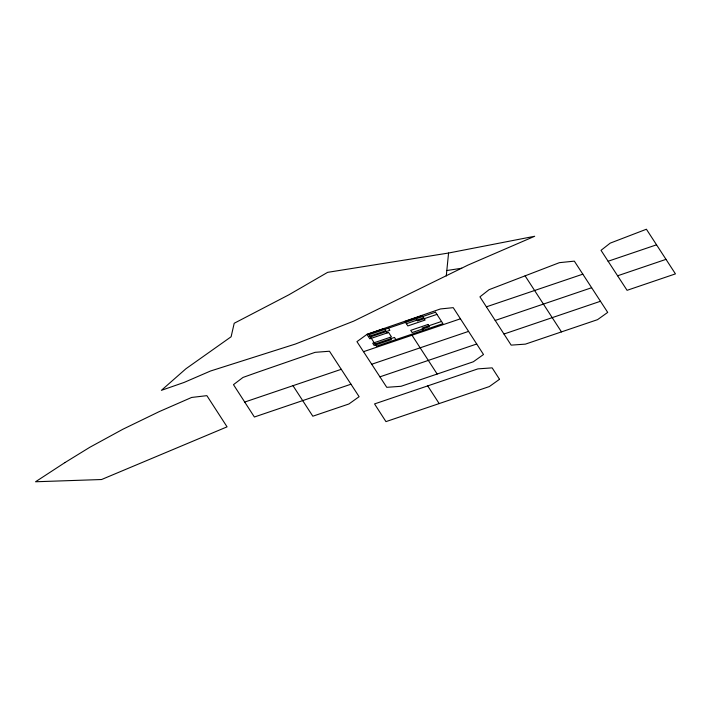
<?xml version="1.0" encoding="UTF-8"?>
<svg xmlns="http://www.w3.org/2000/svg" width="711" height="711" viewBox="0 0 711 711"><rect width="100%" height="100%" fill="white"/><g stroke="black" fill="none" stroke-linecap="round" stroke-linejoin="round"><path stroke-width="1.07" d="M446.268 275.975L448.57 253.027L534.69 236.265L467.954 265.105L353.598 321.176L295.438 344.026L210.527 371.009L184.069 382.447L161.388 390.339L185.953 368.742L231.119 336.765L234.203 323.265L288.844 294.825L327.647 272.34L448.57 253.027M368.396 336.596L385.673 330.739M406.39 323.709L423.667 317.844M370.44 336.943L389.868 330.348L388.446 328.162M436.936 314.386L417.499 320.972L416.086 318.786M608.118 261.248L627.075 290.319L675.45 273.877L646.406 229.235L610.189 243.144L601.026 250.334L608.118 261.248L656.537 244.824M375.035 344.017L394.472 337.432L395.885 339.618M441.531 321.461L422.103 328.055L423.525 330.242M486.395 306.832L582.824 274.17L607.709 312.396L597.542 319.657L525.393 344.133L511.156 345.128L479.934 296.851L489.097 289.67L559.406 262.661L574.337 261.141L582.824 274.17M363.517 351.669L386.757 387.317L401.013 386.304L473.322 361.783L483.507 354.513L453.236 307.659L440.429 308.956L366.965 334.383L356.949 341.644L363.49 351.687L460.426 318.804M244.717 402.053L341.271 369.311M617.628 275.779L665.994 259.364M495.194 320.448L591.632 287.724M371.693 364.254L468.558 331.397M350.985 384.207L254.387 417.01L233.475 384.66L242.984 377.443L256.858 372.493L315.106 352.336L329.477 351.234L359.117 396.694L348.923 403.972L312.822 416.211L292.994 385.691M503.966 334.028L600.466 301.268M379.905 376.839L476.726 344M446.712 270.553L461.723 268.234M525.091 275.841L561.468 331.895M437.167 374.048L411.989 335.228M387.104 332.952L384.233 328.518L366.956 334.383L369.836 338.809L388.597 332.446L391.468 336.872L372.715 343.235L374.146 345.448L391.423 339.591L389.984 337.378M427.711 385.895L439.176 403.581M499.522 379.292L489.328 386.571L385.957 421.623L374.546 403.919L477.899 368.876L492.154 367.863L499.522 379.292M64.861 462.63L35.55 481.765L101.566 479.525L227.067 426.849L206.874 395.654L191.641 397.449L159.157 411.651L122.852 429.257L89.835 447.272L64.861 462.63M422.227 315.631L404.959 321.488L407.83 325.922L425.098 320.057L422.227 315.631M435.514 312.2L369.018 334.757L376.457 346.204L442.953 323.647L435.514 312.2M427.978 324.492L410.709 330.348L412.149 332.561L429.417 326.705L427.978 324.492"/></g></svg>
